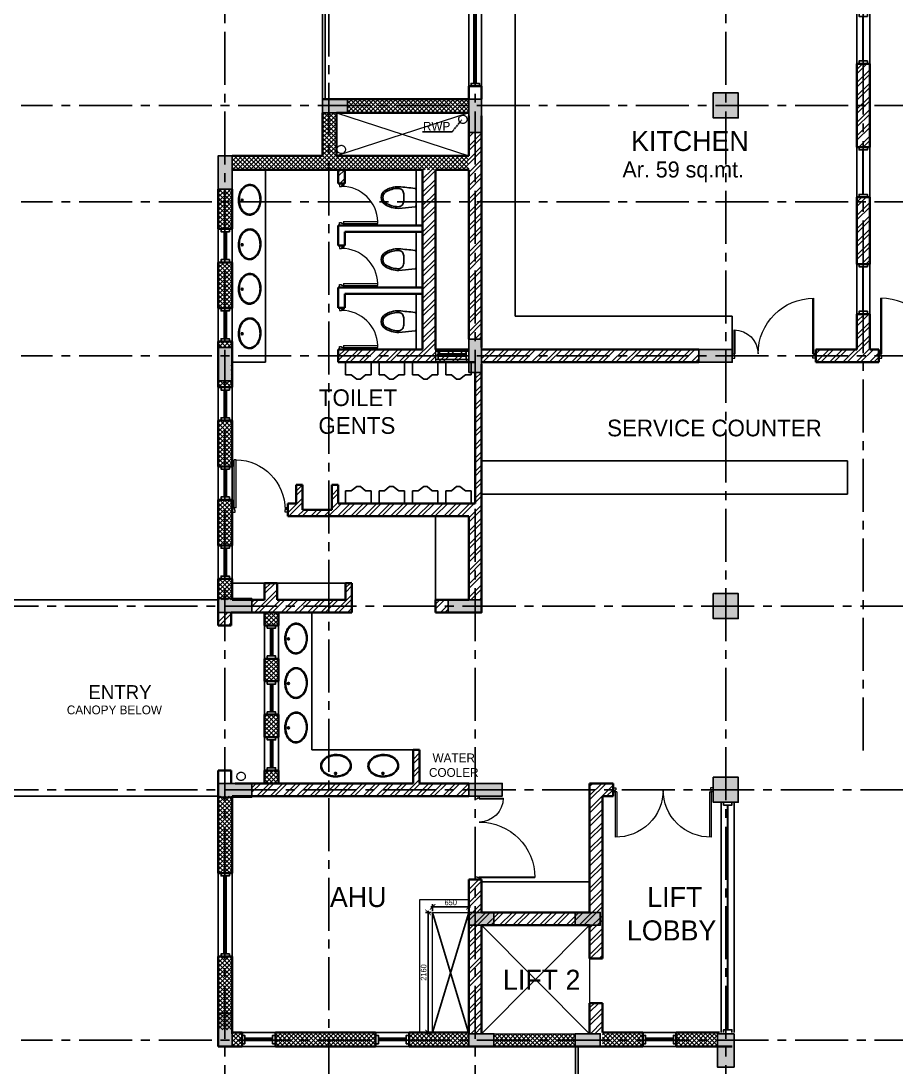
# Model space of a CAD drawing. Header units: millimetres. Extents: x -276609 to 1081398, y -453808 to 472098.
# Drawn here: x 786447 to 802166, y 158667 to 177472 of the extents above; entities that cross this region are included whole.
import ezdxf

# ---------------------------------------------------------------- set-up
doc = ezdxf.new("R2010")
doc.units = ezdxf.units.MM
doc.header["$MEASUREMENT"] = 0
for name, pattern in [('ACAD_ISO10W100', [18, 12, -3, 0, -3]), ('CENTER2', [28.575, 19.05, -3.175, 3.175, -3.175]), ('HIDDEN', [0.375, 0.25, -0.125])]:
    doc.linetypes.add(name, pattern=pattern)
for name, color, linetype in [('A-Anno Tags', 6, 'Continuous'), ('A-Elevation', 4, 'Continuous'), ('A-Railing', 4, 'Continuous'), ('A-Sanitory', 181, 'Continuous'), ('A-Wall Patt', 8, 'Continuous'), ('A-Window', 4, 'Continuous'), ('AREA', 7, 'Continuous'), ('S-Conc Patt', 9, 'Continuous'), ('text', 252, 'Continuous')]:
    doc.layers.add(name, color=color, linetype=linetype)
doc.layers.add('A-Anno-Grid Lines', color=7, linetype='Continuous', true_color=0xbbc3bd)
for name, color, linetype, lineweight in [('A-BEAM-1-8', 8, 'HIDDEN', 9), ('A-Detail Lines', 241, 'Continuous', 25), ('A-DETL-LLIN', 3, 'Continuous', 9), ('A-Door', 4, 'Continuous', 9), ('A-Wall Sec', 1, 'Continuous', 20), ('PLUMBING', 3, 'ACAD_ISO10W100', 18), ('S-Concrete', 40, 'Continuous', 25)]:
    doc.layers.add(name, color=color, linetype=linetype, lineweight=lineweight)
doc.styles.get("Standard").update_dxf_attribs({"font": ''})
doc.styles.get('Standard').set_extended_font_data('Gill Sans MT')
doc.dimstyles.new('IIITD_WD_M @ 100', dxfattribs={"dimscale": 100, "dimtxt": 1, "dimasz": 1, "dimexe": 0.5, "dimexo": 0.25, "dimgap": 0.3, "dimtad": 1, "dimdec": 0, "dimrnd": 1, "dimzin": 0, "dimdsep": 46, "dimtxsty": 'Standard', "dimblk": 'ARCHTICK', "dimcen": 0.2, "dimdle": 0.3, "dimclrd": 256, "dimclre": 256, "dimclrt": 256, "dimadec": 0, "dimazin": 0, "dimtfac": 1, "dimtdec": 0, "dimtofl": 0, "dimtmove": 0, "dimatfit": 0, "dimfxl": 0.5, "dimfxlon": 1, "dimtolj": 1, "dimtzin": 0, "dimlwd": -1, "dimlwe": -1, "dimarcsym": 0})
doc.dimstyles.new('ISO-25', dxfattribs={"dimtxt": 2.5, "dimasz": 200, "dimexe": 1.25, "dimexo": 0.625, "dimtad": 1, "dimdec": 0, "dimtxsty": 'Standard', "dimcen": 2.5, "dimadec": 0, "dimazin": 0, "dimtfac": 1, "dimtdec": 0, "dimtmove": 0, "dimatfit": 3, "dimfxl": 1, "dimarcsym": 0})
pattern_1 = [(45, (318301.2, 81584.25), (-119.32427, 119.32427), []), (45, (318380.76, 81584.25), (-119.32427, 119.32427), [])]
pattern_2 = [(45, (318301.206, 81584.25), (-39.7747564, 39.7747564), []), (135, (318301.206, 81584.25), (-39.7747564, -39.7747564), [])]

# ---------------------------------------------------------------- blocks, each defined once
blk = doc.blocks.new('basin2')
for points in [[(278, -206, 0.12976), (261, -133, 0.106426), (201, -63, 0.084431), (116, -18, 0.073534), (7, 0, 0.073534), (-102, -14, 0.084431), (-188, -55, 0.106426), (-251, -122, 0.12976), (-272, -195, 0.12976), (-254, -269, 0.106426), (-194, -339, 0.084431), (-109, -383, 0.073534), (-1, -402, 0.073534), (108, -388, 0.084431), (195, -347, 0.106426), (258, -279, 0.12976)], [(263, -201, 0.119977), (247, -140, 0.106426), (192, -75, 0.084431), (111, -33, 0.073534), (7, -15, 0.073534), (-97, -28, 0.084431), (-180, -67, 0.106426), (-238, -130, 0.12976), (-257, -196, 0.009633), (-257, -201, 0.119977), (-240, -262, 0.106426), (-185, -327, 0.084431), (-104, -369, 0.073534), (0, -387, 0.073534), (104, -373, 0.084431), (187, -334, 0.106426), (245, -272, 0.12976), (263, -206, 0.009633)]]:
    blk.add_lwpolyline(points, format="xyb", close=True)
for radius in [17.8, 12.2]:
    blk.add_circle((-4, -64), radius)
blk = doc.blocks.new('wc-wh')
at = {"color": 0, "linetype": 'ByBlock'}
for points in [[(315, 195), (22, 165, 0.384412), (0, 140), (0, -140, 0.383904), (22, -165, 0.001434), (314, -195, 0.140641), (560, -125, 0.259738), (630, 0, 0.259738), (560, 125, 0.139471)], [(225, 65), (225, -65, 0.422961), (328, -165, 0.13189), (544, -100, 0.259738), (600, 0, 0.259738), (544, 100, 0.13189), (328, 165, 0.422961)]]:
    blk.add_lwpolyline(points, format="xyb", close=True, dxfattribs=at)
blk.add_arc((316, -170), 25, 264.2811, 270.16, dxfattribs=at)
blk = doc.blocks.new('urinal1')
for p, q in [((0, 228.6), (228.6, 228.6)), ((0, 228.6), (0, -228.6)), ((228.6, 228.6), (228.6, 127)), ((304.8, 25.4), (228.6, 127)), ((304.8, -38.1), (304.8, 25.4)), ((228.6, -127), (304.8, -38.1)), ((228.6, -228.6), (228.6, -127)), ((0, -228.6), (228.6, -228.6))]:
    blk.add_line(p, q)
blk = doc.blocks.new('grd din')
at = {"layer": 'A-Anno-Grid Lines', "linetype": 'CENTER2', "ltscale": 50}
for p, q in [((484314, 133526), (484314, 180371)), ((486784, 152996), (486784, 180371)), ((475314, 133526), (475314, 179267)), ((477184, 132609), (477184, 179317)), ((479814, 133526), (479814, 179267)), ((516514, 164589), (471659, 164589)), ((516514, 162859), (471659, 162859)), ((516514, 160089), (471659, 160089)), ((520545, 155589), (470258, 155589)), ((520545, 152289), (470258, 152289)), ((516514, 147789), (471659, 147789))]:
    blk.add_line(p, q, dxfattribs=at)
blk = doc.blocks.new('din d7')
at = {"layer": 'A-Door', "color": 5, "lineweight": 18}
for p, q in [((486934, 174520), (486934, 175332)), ((486969, 174518), (486969, 175332)), ((488629, 174518), (488629, 175332)), ((488664, 174518), (488664, 175332)), ((486899, 174518), (486934, 174518)), ((486899, 174518), (486899, 174443)), ((486934, 174518), (486934, 174483)), ((486969, 174518), (486934, 174518)), ((488629, 174518), (488664, 174518)), ((488664, 174518), (488664, 174483)), ((488699, 174518), (488664, 174518)), ((488699, 174518), (488699, 174443)), ((486899, 174443), (486949, 174443)), ((486934, 174483), (486949, 174483)), ((486949, 174443), (486949, 174483)), ((488664, 174483), (488649, 174483)), ((488649, 174443), (488649, 174483)), ((488699, 174443), (488649, 174443))]:
    blk.add_line(p, q, dxfattribs=at)
at = {"layer": 'A-Door', "lineweight": 18}
for centre, start, end in [((486950, 174483), 359.9841, 91.0727), ((488648, 174483), 88.9273, 180.0159)]:
    blk.add_arc(centre, 849, start, end, dxfattribs=at)
blk = doc.blocks.new('din v1')
at = {"layer": 'A-Window', "color": 2, "lineweight": 60}
blk.add_line((474051, 158052), (474051, 157552), dxfattribs=at)
at = {"layer": 'A-Window'}
for points in [[(473926, 158102), (473926, 157502)], [(473976, 158102), (473976, 158052), (474126, 158052), (474126, 158102)], [(474176, 158102), (474176, 157502)], [(473976, 157502), (473976, 157552), (474126, 157552), (474126, 157502)]]:
    blk.add_lwpolyline(points, dxfattribs=at)
blk = doc.blocks.new('din w3')
at = {"layer": 'A-Window', "color": 2, "lineweight": 60}
blk.add_line((477594, 164984), (477594, 166384), dxfattribs=at)
at = {"layer": 'A-Window'}
for points in [[(477469, 164934), (477469, 166434)], [(477669, 166434), (477669, 166384), (477519, 166384), (477519, 166434)], [(477719, 164934), (477719, 166434)], [(477669, 164934), (477669, 164984), (477519, 164984), (477519, 164934)]]:
    blk.add_lwpolyline(points, dxfattribs=at)
blk = doc.blocks.new('Big Door Garbage')
at = {"layer": 'A-Door', "color": 5, "lineweight": 18}
for p, q in [((-12550, 128778), (-12500, 128778)), ((-12550, 128703), (-12550, 128778)), ((-12550, 128703), (-12515, 128703)), ((-12515, 128738), (-12500, 128738)), ((-12515, 128703), (-12515, 128738)), ((-12515, 128703), (-12515, 128273)), ((-12499, 128703), (-12515, 128703)), ((-12500, 128778), (-12500, 128738)), ((-12499, 128703), (-12499, 128273)), ((-11101, 128703), (-11101, 127703)), ((-11101, 128703), (-11085, 128703)), ((-11100, 128778), (-11100, 128738)), ((-11050, 128778), (-11100, 128778)), ((-11085, 128738), (-11100, 128738)), ((-11085, 128703), (-11085, 128738)), ((-11050, 128703), (-11085, 128703)), ((-11085, 128703), (-11085, 127703)), ((-11050, 128703), (-11050, 128778))]:
    blk.add_line(p, q, dxfattribs=at)
at = {"layer": 'A-Door', "lineweight": 18}
for centre, radius, start, end in [((-12515, 128703), 430, 270, 0), ((-11085, 128703), 1000, 180, 270)]:
    blk.add_arc(centre, radius, start, end, dxfattribs=at)
blk = doc.blocks.new('ABL_Door_S - 1000 x 2100-11-3 Second Floor Lvl')
at = {"layer": 'A-Door', "color": 5}
for p, q in [((-500, 38), (-450, 38)), ((-500, -38), (-500, 38)), ((-450, 38), (-450, -3)), ((450, 38), (450, -3)), ((500, 38), (450, 38)), ((500, -38), (500, 38)), ((-500, -38), (-465, -38)), ((-465, -3), (-450, -3)), ((-465, -38), (-465, -3)), ((-430, -38), (-465, -38)), ((465, -3), (450, -3)), ((465, -38), (465, -3)), ((500, -38), (465, -38))]:
    blk.add_line(p, q, dxfattribs=at)
at = {"layer": 'A-Door', "color": 5, "lineweight": 18}
for p, q in [((-465, -38), (-465, -902)), ((-430, -38), (-430, -902)), ((-430, -902), (-465, -902))]:
    blk.add_line(p, q, dxfattribs=at)
at = {"layer": 'A-Door'}
blk.add_arc((-450, -3), 900, 271.2733, 0, dxfattribs=at)
blk = doc.blocks.new('ABL_Door_S - 750 x 2100-5-3 Second Floor Lvl')
at = {"layer": 'A-Door', "color": 5, "lineweight": 18}
for p, q in [((-375, 38), (-325, 38)), ((-375, -38), (-375, 38)), ((-325, 38), (-325, -3)), ((325, 38), (325, -3)), ((375, 38), (325, 38)), ((375, -38), (375, 38)), ((-375, -38), (-340, -38)), ((-340, -3), (-325, -3)), ((-340, -38), (-340, -3)), ((-340, -38), (-340, -652)), ((-305, -38), (-340, -38)), ((-305, -38), (-305, -652)), ((340, -3), (325, -3)), ((340, -38), (340, -3)), ((375, -38), (340, -38))]:
    blk.add_line(p, q, dxfattribs=at)
blk.add_lwpolyline([(-340, -652), (-305, -652)], dxfattribs=at)
at = {"layer": 'A-Door', "lineweight": 18}
blk.add_arc((-325, -3), 650, 271.7632, 0, dxfattribs=at)
blk = doc.blocks.new('din w6')
at = {"layer": 'A-Window', "color": 2, "lineweight": 30}
blk.add_line((50, 125), (850, 125), dxfattribs=at)
at = {"layer": 'A-Window'}
for points in [[(0, 240), (900, 240)], [(0, 200), (50, 200), (50, 50), (0, 50)], [(900, 200), (850, 200), (850, 50), (900, 50)], [(0, 10), (900, 10)]]:
    blk.add_lwpolyline(points, dxfattribs=at)
blk = doc.blocks.new('ergrthyjty')
at = {"layer": 'S-Conc Patt'}
for points in [[(480581, 94593), (480581, 94143), (481031, 94143), (481031, 94593)], [(474011, 94233), (474011, 94483), (473561, 94483), (473561, 94233)], [(476421, 94483), (476191, 94483), (476191, 93883), (476421, 93883)], [(471941, 93463), (471691, 93463), (471691, 92863), (471941, 92863)], [(476421, 90168), (476191, 90168), (476191, 89568), (476421, 89568)], [(471941, 90018), (471691, 90018), (471691, 89418), (471941, 89418)], [(480321, 89983), (480321, 89753), (480921, 89753), (480921, 89983)], [(480581, 85593), (480581, 85143), (481031, 85143), (481031, 85593)], [(471691, 85503), (471691, 85253), (472291, 85253), (472291, 85503)], [(475821, 85483), (475821, 85253), (476421, 85253), (476421, 85483)], [(471691, 82183), (471691, 81933), (472291, 81933), (472291, 82183)], [(476191, 82183), (476191, 81953), (476791, 81953), (476791, 82183)], [(480581, 82293), (480581, 81843), (481031, 81843), (481031, 82293)], [(476191, 79863), (476191, 79633), (476641, 79633), (476641, 79863)], [(478101, 79863), (478101, 79633), (478551, 79633), (478551, 79863)], [(471941, 78053), (471691, 78053), (471691, 77453), (471941, 77453)], [(476191, 77683), (476191, 77453), (476641, 77453), (476641, 77683)], [(478101, 77683), (478101, 77453), (478551, 77453), (478551, 77683)], [(480956, 77683), (480656, 77683), (480656, 77083), (480956, 77083)]]:
    blk.add_hatch(color=8, dxfattribs=at).paths.add_polyline_path(points)
at = {"layer": 'S-Concrete'}
for points in [[(480581, 94593), (480581, 94143), (481031, 94143), (481031, 94593)], [(474011, 94233), (474011, 94483), (473561, 94483), (473561, 94233)], [(476421, 94483), (476191, 94483), (476191, 93883), (476421, 93883)], [(471941, 93463), (471691, 93463), (471691, 92863), (471941, 92863)], [(476421, 90168), (476191, 90168), (476191, 89568), (476421, 89568)], [(471941, 90018), (471691, 90018), (471691, 89418), (471941, 89418)], [(480321, 89983), (480321, 89753), (480921, 89753), (480921, 89983)], [(480581, 85593), (480581, 85143), (481031, 85143), (481031, 85593)], [(471691, 85503), (471691, 85253), (472291, 85253), (472291, 85503)], [(475821, 85483), (475821, 85253), (476421, 85253), (476421, 85483)], [(471691, 82183), (471691, 81933), (472291, 81933), (472291, 82183)], [(476191, 82183), (476191, 81953), (476791, 81953), (476791, 82183)], [(480581, 82293), (480581, 81843), (481031, 81843), (481031, 82293)], [(476191, 79863), (476191, 79633), (476641, 79633), (476641, 79863)], [(478101, 79863), (478101, 79633), (478551, 79633), (478551, 79863)], [(471941, 78053), (471691, 78053), (471691, 77453), (471941, 77453)], [(476191, 77683), (476191, 77453), (476641, 77453), (476641, 77683)], [(478101, 77683), (478101, 77453), (478551, 77453), (478551, 77683)], [(480956, 77683), (480656, 77683), (480656, 77083), (480956, 77083)]]:
    blk.add_lwpolyline(points, close=True, dxfattribs=at)
blk = doc.blocks.new('din w1')
at = {"layer": 'A-Window', "color": 2, "lineweight": 60}
blk.add_line((476279, 163779), (476779, 163779), dxfattribs=at)
at = {"layer": 'A-Window'}
for points in [[(476229, 163904), (476829, 163904)], [(476229, 163704), (476279, 163704), (476279, 163854), (476229, 163854)], [(476829, 163704), (476779, 163704), (476779, 163854), (476829, 163854)], [(476229, 163654), (476829, 163654)]]:
    blk.add_lwpolyline(points, dxfattribs=at)
blk = doc.blocks.new('yhtyjuyk')
at = {"layer": 'A-Window', "color": 2, "lineweight": 30}
blk.add_line((480841, 77753), (480841, 81793), dxfattribs=at)
at = {"layer": 'A-Window'}
for points in [[(480726, 77703), (480726, 81843)], [(480766, 81843), (480766, 81793), (480916, 81793), (480916, 81843)], [(480956, 77703), (480956, 81843)], [(480766, 77703), (480766, 77753), (480916, 77753), (480916, 77703)]]:
    blk.add_lwpolyline(points, dxfattribs=at)
blk = doc.blocks.new('_ArchTick')
at = {"color": 0, "linetype": 'ByBlock', "const_width": 0.15}
blk.add_lwpolyline([(-0.5, -0.5), (0.5, 0.5)], dxfattribs=at)
blk = doc.blocks.new('*D513')
at = {"layer": 'text', "transparency": 16777216}
for p, q in [((794522, 161546), (793812, 161546)), ((793842, 161472), (793842, 161596)), ((794492, 161472), (794492, 161596))]:
    blk.add_line(p, q, dxfattribs=at)
at = {"layer": 'text', "transparency": 16777216, "xscale": 100, "yscale": 100, "zscale": 100, "rotation": 180}
blk.add_blockref('_ArchTick', (793842, 161546), dxfattribs=at)
at = {"layer": 'text', "transparency": 16777216, "xscale": 100, "yscale": 100, "zscale": 100}
blk.add_blockref('_ArchTick', (794492, 161546), dxfattribs=at)
at = {"layer": 'text', "transparency": 16777216, "insert": (794167, 161626), "char_height": 100, "attachment_point": 5}
blk.add_mtext('\\A1;650', dxfattribs=at)
blk = doc.blocks.new('*D514')
at = {"layer": 'text', "transparency": 16777216}
for p, q in [((793817, 161447), (793711, 161447)), ((793761, 161477), (793761, 159257)), ((793817, 159287), (793711, 159287))]:
    blk.add_line(p, q, dxfattribs=at)
at = {"layer": 'text', "transparency": 16777216, "xscale": 100, "yscale": 100, "zscale": 100}
for p, rotation in [((793761, 161447), 90), ((793761, 159287), 270)]:
    blk.add_blockref('_ArchTick', p, dxfattribs=dict(at, rotation=rotation))
at = {"layer": 'text', "transparency": 16777216, "insert": (793681, 160367), "char_height": 100, "attachment_point": 5, "rotation": 90}
blk.add_mtext('\\A1;2160', dxfattribs=at)

msp = doc.modelspace()

# ---------------------------------------------------------------- hatches: boundary and pattern name
at = {"layer": 'A-Wall Patt'}
h = msp.add_hatch(dxfattribs=at)
h.set_pattern_fill('ANSI32', color=256, scale=450, style=0)
h.set_pattern_definition([(45, (801790.06, 171439.82), (-119.3243, 119.3243), []), (45, (801869.61, 171439.82), (-119.3243, 119.3243), [])])
h.paths.add_polyline_path([(801857.4, 171566.9), (801692.4, 171566.9), (801692.4, 171336.9), (801857.4, 171336.9)])
h.paths.add_polyline_path([(801692.4, 172201.9), (801462.4, 172201.9), (801462.4, 171566.9), (800722.4, 171566.9), (800722.4, 171336.9), (801692.4, 171336.9)])
h.paths.add_polyline_path([(801692.4, 178536.9), (801462.4, 178536.9), (801462.4, 177601.9), (801692.4, 177601.9)])
h.paths.add_polyline_path([(801692.4, 174301.9), (801462.4, 174301.9), (801462.4, 173101.9), (801692.4, 173101.9)])
h.paths.add_polyline_path([(801692.4, 175836.9), (801692.4, 176701.9), (801462.4, 176701.9), (801462.4, 175951.9), (801462.4, 175201.9), (801692.4, 175201.9)])
h = msp.add_hatch(dxfattribs=at)
h.set_pattern_fill('ANSI37', color=256, scale=450, style=0)
h.set_pattern_definition(pattern_2)
h.paths.add_polyline_path([(794492.4, 176066.9), (792312.4, 176066.9), (792312.4, 175816.9), (794492.4, 175816.9)])
h = msp.add_hatch(dxfattribs=at)
h.set_pattern_fill('ANSI37', color=256, scale=450, style=0)
h.set_pattern_definition(pattern_2)
h.paths.add_polyline_path([(794492.4, 175046.9), (792112.4, 175046.9), (792112.4, 175816.9), (791862.4, 175816.9), (791862.4, 175046.9), (790242.4, 175046.9), (790242.4, 174942.5), (790242.4, 174865.7), (790242.4, 174796.9), (793662.4, 174796.9), (793892.4, 174796.9), (794492.4, 174796.9)])
h = msp.add_hatch(dxfattribs=at)
h.set_pattern_fill('ANSI32', color=256, scale=450, angle=360, style=0)
h.set_pattern_definition(pattern_1)
h.paths.add_polyline_path([(793892.4, 174796.9), (793662.4, 174796.9), (793662.4, 173681.9), (793662.4, 172566.9), (793662.4, 172101.2), (793892.4, 172101.2)])
h.paths.add_polyline_path([(793892.4, 172101.2), (793662.4, 172101.2), (793662.4, 171566.9), (792147.4, 171566.9), (792147.4, 171336.9), (794492.4, 171336.9), (794492.4, 171566.9), (793892.4, 171566.9)])
h.paths.add_polyline_path([(794722.4, 175466.9), (794492.4, 175466.9), (794492.4, 175046.9), (794492.4, 174796.9), (794492.4, 172101.2), (794722.4, 172101.2)])
h.paths.add_polyline_path([(794722.4, 172101.2), (794492.4, 172101.2), (794492.4, 171751.9), (794722.4, 171751.9)])
h = msp.add_hatch(dxfattribs=at)
h.set_pattern_fill('ANSI32', color=256, scale=450, angle=360, style=0)
h.set_pattern_definition([(45, (318301.2, 82274.25), (-119.32427, 119.32427), []), (45, (318380.76, 82274.25), (-119.32427, 119.32427), [])])
h.paths.add_polyline_path([(792262.4, 174796.9), (792147.4, 174796.9), (792147.4, 174546.9), (792262.4, 174546.9)])
h = msp.add_hatch(dxfattribs=at)
h.set_pattern_fill('ANSI37', color=256, scale=450, style=0)
h.set_pattern_definition(pattern_2)
h.paths.add_polyline_path([(790242.4, 174446.9), (789992.4, 174446.9), (789992.4, 173736.9), (789992.4, 173731.9), (790242.4, 173731.9), (790242.4, 174036.9)])
h = msp.add_hatch(dxfattribs=at)
h.set_pattern_fill('ANSI37', color=256, scale=450, style=0)
h.set_pattern_definition(pattern_2)
h.paths.add_polyline_path([(790242.4, 173131.9), (789992.4, 173131.9), (789992.4, 172309.4), (790242.4, 172309.4)])
h = msp.add_hatch(dxfattribs=at)
h.set_pattern_fill('ANSI37', color=256, scale=450, style=0)
h.set_pattern_definition(pattern_2)
h.paths.add_polyline_path([(790242.4, 171709.4), (789992.4, 171709.4), (789992.4, 171601.9), (790242.4, 171601.9)])
h = msp.add_hatch(dxfattribs=at)
h.set_pattern_fill('ANSI32', color=256, scale=450, angle=360, style=0)
h.set_pattern_definition(pattern_1)
h.paths.add_polyline_path([(798622.4, 171336.9), (798622.4, 171566.9), (794722.4, 171566.9), (794722.4, 171336.9)])
h = msp.add_hatch(dxfattribs=at)
h.set_pattern_fill('ANSI37', color=256, scale=450, style=0)
h.set_pattern_definition(pattern_2)
h.paths.add_polyline_path([(790222.4, 171301.9), (790222.4, 171001.9), (789992.4, 171001.9), (789992.4, 170886.9), (790242.4, 170886.9), (790242.4, 171301.9)])
h = msp.add_hatch(dxfattribs=at)
h.set_pattern_fill('ANSI32', color=256, scale=450, angle=360, style=0)
h.set_pattern_definition(pattern_1)
h.paths.add_polyline_path([(794722.4, 171151.9), (794607.4, 171151.9), (794607.4, 168796.9), (792147.4, 168796.9), (792147.4, 169131.9), (792032.4, 169131.9), (792032.4, 168681.9), (791507.4, 168681.9), (791507.4, 169131.9), (791392.4, 169131.9), (791392.4, 168796.9), (791242.4, 168796.9), (791242.4, 168566.9), (794492.4, 168566.9), (794492.4, 168126.3), (794722.4, 168093.8)])
h.paths.add_polyline_path([(794722.4, 168093.8), (794492.4, 168126.3), (794492.4, 167876), (794722.4, 167782.2)])
h.paths.add_polyline_path([(794722.4, 167782.2), (794492.4, 167876), (794492.4, 167066.9), (794722.4, 167066.9)])
h = msp.add_hatch(dxfattribs=at)
h.set_pattern_fill('ANSI37', color=256, scale=450, style=0)
h.set_pattern_definition(pattern_2)
h.paths.add_polyline_path([(790242.4, 170286.9), (789992.4, 170286.9), (789992.4, 169464.4), (790242.4, 169464.4)])
h = msp.add_hatch(dxfattribs=at)
h.set_pattern_fill('ANSI37', color=256, scale=450, style=0)
h.set_pattern_definition(pattern_2)
h.paths.add_polyline_path([(790242.4, 168864.4), (789992.4, 168864.4), (789992.4, 168041.9), (790242.4, 168041.9)])
h = msp.add_hatch(dxfattribs=at)
h.set_pattern_fill('ANSI37', color=256, scale=450, style=0)
h.set_pattern_definition(pattern_2)
h.paths.add_polyline_path([(790242.4, 167441.7), (789992.4, 167441.7), (789992.4, 167066.9), (790242.4, 167066.9)])
h = msp.add_hatch(dxfattribs=at)
h.set_pattern_fill('ANSI32', color=256, scale=450, angle=360, style=0)
h.set_pattern_definition(pattern_1)
h.paths.add_polyline_path([(790592.4, 167066.9), (790592.4, 166836.9), (792392.4, 166836.9), (792392.4, 167366.9), (792277.4, 167366.9), (792277.4, 167066.9), (791052.4, 167066.9), (791052.4, 167366.9), (790822.4, 167366.9), (790822.4, 167066.9)])
h = msp.add_hatch(dxfattribs=at)
h.set_pattern_fill('ANSI32', color=256, scale=450, angle=360, style=0)
h.set_pattern_definition(pattern_1)
h.paths.add_polyline_path([(794122.4, 167066.9), (793892.4, 167066.9), (793892.4, 166836.9), (794122.4, 166836.9)])
h = msp.add_hatch(dxfattribs=at)
h.set_pattern_fill('ANSI32', color=256, scale=450, style=0)
h.set_pattern_definition([(45, (318301.2, 81584.25), (-119.32427, 119.32427), []), (45, (318380.76, 81584.25), (-119.32427, 119.32427), [])])
h.paths.add_polyline_path([(790222.4, 166836.9), (789992.4, 166836.9), (789992.4, 166606.9), (790222.4, 166606.9)])
h = msp.add_hatch(dxfattribs=at)
h.set_pattern_fill('ANSI37', color=256, scale=450, style=0)
h.set_pattern_definition(pattern_2)
h.paths.add_polyline_path([(791072.4, 166836.9), (790822.4, 166836.9), (790822.4, 166606.9), (791072.4, 166606.9)])
h = msp.add_hatch(dxfattribs=at)
h.set_pattern_fill('ANSI37', color=256, scale=450, style=0)
h.set_pattern_definition(pattern_2)
h.paths.add_polyline_path([(791072.4, 166006.9), (790822.4, 166006.9), (790822.4, 165601.9), (791072.4, 165601.9)])
h = msp.add_hatch(dxfattribs=at)
h.set_pattern_fill('ANSI37', color=256, scale=450, style=0)
h.set_pattern_definition(pattern_2)
h.paths.add_polyline_path([(791072.4, 165001.9), (790822.4, 165001.9), (790822.4, 164596.9), (791072.4, 164596.9)])
h = msp.add_hatch(dxfattribs=at)
h.set_pattern_fill('ANSI32', color=256, scale=450, angle=360, style=0)
h.set_pattern_definition(pattern_1)
h.paths.add_polyline_path([(794492.4, 163766.9), (793607.4, 163766.9), (793607.4, 164366.9), (793492.4, 164366.9), (793492.4, 163766.9), (790592.4, 163766.9), (790592.4, 163536.9), (794492.4, 163536.9)])
h = msp.add_hatch(dxfattribs=at)
h.set_pattern_fill('ANSI37', color=256, scale=450, style=0)
h.set_pattern_definition(pattern_2)
h.paths.add_polyline_path([(791072.4, 163996.9), (790822.4, 163996.9), (790822.4, 163766.9), (791072.4, 163766.9)])
h = msp.add_hatch(dxfattribs=at)
h.set_pattern_fill('ANSI32', color=256, scale=450, angle=360, style=0)
h.set_pattern_definition(pattern_1)
h.paths.add_polyline_path([(794722.4, 161216.9), (794492.4, 161216.9), (794492.4, 159266.9), (794722.4, 159266.9)])
h.paths.add_polyline_path([(796892.4, 159816.9), (796662.4, 159816.9), (796662.4, 159266.9), (796852.4, 159266.9), (796892.4, 159286.9)])
h.paths.add_polyline_path([(796892.4, 163536.9), (797082.4, 163536.9), (797082.4, 163766.9), (796662.4, 163766.9), (796662.4, 161446.9), (794722.4, 161446.9), (794722.4, 162036.9), (794492.4, 162036.9), (794492.4, 161216.9), (794722.4, 161216.9), (796662.4, 161216.9), (796662.4, 160616.9), (796892.4, 160616.9)])
h = msp.add_hatch(dxfattribs=at)
h.set_pattern_fill('ANSI37', color=256, scale=450, style=0)
h.set_pattern_definition(pattern_2)
h.paths.add_polyline_path([(790242.4, 163536.9), (789992.4, 163536.9), (789992.4, 162151.9), (790242.4, 162151.9)])
h = msp.add_hatch(dxfattribs=at)
h.set_pattern_fill('ANSI37', color=256, scale=450, style=0)
h.set_pattern_definition(pattern_2)
h.paths.add_polyline_path([(790242.4, 160651.9), (789992.4, 160651.9), (789992.4, 159336.9), (790242.4, 159336.9)])
h = msp.add_hatch(dxfattribs=at)
h.set_pattern_fill('ANSI37', color=256, scale=450, style=0)
h.set_pattern_definition(pattern_2)
h.paths.add_polyline_path([(790418.2, 159036.9), (790418.2, 159286.9), (790242.4, 159286.9), (790242.4, 159036.9)])
h = msp.add_hatch(dxfattribs=at)
h.set_pattern_fill('ANSI37', color=256, scale=450, style=0)
h.set_pattern_definition(pattern_2)
h.paths.add_polyline_path([(791018.2, 159286.9), (791018.2, 159036.9), (792818.2, 159036.9), (792818.2, 159286.9)])
h = msp.add_hatch(dxfattribs=at)
h.set_pattern_fill('ANSI37', color=256, scale=450, style=0)
h.set_pattern_definition(pattern_2)
h.paths.add_polyline_path([(794492.4, 159286.9), (793418.2, 159286.9), (793418.2, 159036.9), (794492.4, 159036.9)])
h = msp.add_hatch(dxfattribs=at)
h.set_pattern_fill('ANSI37', color=256, scale=450, style=0)
h.set_pattern_definition(pattern_2)
h.paths.add_polyline_path([(797618.2, 159286.9), (796892.4, 159286.9), (796892.4, 159266.9), (796892.4, 159036.9), (797618.2, 159036.9)])
h = msp.add_hatch(dxfattribs=at)
h.set_pattern_fill('ANSI37', color=256, scale=450, style=0)
h.set_pattern_definition(pattern_2)
h.paths.add_polyline_path([(798957.4, 159286.9), (798218.2, 159286.9), (798218.2, 159036.9), (798957.4, 159036.9)])
h = msp.add_hatch(dxfattribs=at)
h.set_pattern_fill('ANSI37', color=256, scale=450, style=0)
h.set_pattern_definition(pattern_2)
h.paths.add_polyline_path([(796402.4, 159266.9), (794942.4, 159266.9), (794942.4, 159036.9), (796402.4, 159036.9)])

# ---------------------------------------------------------------- linework, layer by layer
at = {"layer": 'A-Anno Tags'}
for p, q in [((791052.4, 167366.9), (792147.4, 167366.9)), ((794722.4, 162036.9), (794722.4, 161996.9))]:
    msp.add_line(p, q, dxfattribs=at)
at = {"layer": 'A-BEAM-1-8', "linetype": 'Continuous', "ltscale": 500}
for p, q in [((794492.4, 175816.9), (792112.4, 175046.9)), ((792112.4, 175816.9), (794492.4, 175046.9))]:
    msp.add_line(p, q, dxfattribs=at)
at = {"layer": 'A-Detail Lines'}
for p, q in [((790822.4, 167366.9), (790242.4, 167366.9)), ((794722.4, 161996.9), (796662.4, 161996.9)), ((796662.4, 159266.9), (794722.4, 161216.9)), ((794722.4, 159266.9), (796662.4, 161216.9))]:
    msp.add_line(p, q, dxfattribs=at)
msp.add_lwpolyline([(791052.4, 167366.9), (792277.4, 167366.9), (792277.4, 167066.9), (791052.4, 167066.9)], close=True, dxfattribs=at)
at = {"layer": 'A-DETL-LLIN'}
msp.add_line((796662.4, 160616.9), (796662.4, 159816.9), dxfattribs=at)
at = {"layer": 'A-Elevation'}
for p, q in [((795322.4, 172166.9), (795322.4, 178236.9)), ((790842.4, 171336.9), (790842.4, 174776.9)), ((793547.4, 174796.9), (793547.4, 173796.9)), ((793547.4, 173681.9), (793547.4, 172681.9)), ((793547.4, 172566.9), (793547.4, 171566.9)), ((799222.4, 172166.9), (795322.4, 172166.9)), ((799222.4, 171566.9), (799222.4, 172166.9)), ((790842.4, 171336.9), (790242.4, 171336.9)), ((801292.4, 169566.9), (794722.4, 169566.9)), ((801292.4, 168966.9), (801292.4, 169566.9)), ((794722.4, 168966.9), (801292.4, 168966.9)), ((793892.4, 167066.9), (793892.4, 168566.9)), ((791672.4, 164366.9), (791672.4, 166836.9)), ((791672.4, 164366.9), (793492.4, 164366.9))]:
    msp.add_line(p, q, dxfattribs=at)
at = {"layer": 'A-Railing'}
for p, q in [((791862.4, 182966.9), (791862.4, 176066.9)), ((791912.4, 182966.9), (791912.4, 176066.9)), ((796407.4, 152604.3), (796407.4, 159036.9)), ((796457.4, 152554.3), (796457.4, 159036.9))]:
    msp.add_line(p, q, dxfattribs=at)
at = {"layer": 'A-Wall Patt'}
msp.add_lwpolyline([(789992.4, 167066.9), (785992.4, 167066.9), (785992.4, 163537.9), (789992.4, 163537.9)], dxfattribs=at)
at = {"layer": 'A-Wall Sec', "lineweight": 35}
for p, q in [((801692.4, 176701.9), (801462.4, 176701.9)), ((801462.4, 175201.9), (801462.4, 176701.9)), ((801692.4, 175201.9), (801692.4, 176701.9)), ((794492.4, 176296.9), (794492.4, 176066.9)), ((794722.4, 176296.9), (794492.4, 176296.9)), ((794722.4, 176066.9), (794722.4, 176296.9)), ((794492.4, 176066.9), (791862.4, 176066.9)), ((791862.4, 175816.9), (791862.4, 175046.9)), ((792112.4, 175816.9), (794492.4, 175816.9)), ((792112.4, 175046.9), (792112.4, 175816.9)), ((794492.4, 175046.9), (794492.4, 175766.9)), ((794722.4, 171601.9), (794722.4, 175766.9)), ((801462.4, 175201.9), (801692.4, 175201.9)), ((791862.4, 175046.9), (790242.4, 175046.9)), ((794492.4, 175046.9), (792112.4, 175046.9)), ((790242.4, 174796.9), (793662.4, 174796.9)), ((792147.4, 174796.9), (792147.4, 174546.9)), ((792262.4, 174546.9), (792262.4, 174796.9)), ((793662.4, 173681.9), (793662.4, 174796.9)), ((793892.4, 171566.9), (793892.4, 174796.9)), ((793892.4, 174796.9), (794492.4, 174796.9)), ((794492.4, 171751.9), (794492.4, 174796.9)), ((792147.4, 174546.9), (792262.4, 174546.9)), ((789992.4, 173731.9), (789992.4, 174446.9)), ((790242.4, 174446.9), (790242.4, 173731.9)), ((801462.4, 173101.9), (801462.4, 174301.9)), ((801692.4, 174301.9), (801462.4, 174301.9)), ((801692.4, 173101.9), (801692.4, 174301.9)), ((793662.4, 173796.9), (792147.4, 173796.9)), ((792147.4, 173796.9), (792147.4, 173431.9)), ((790242.4, 173731.9), (789992.4, 173731.9)), ((792262.4, 173681.9), (793662.4, 173681.9)), ((792262.4, 173431.9), (792262.4, 173681.9)), ((793662.4, 173681.9), (793662.4, 172566.9)), ((792147.4, 173431.9), (792262.4, 173431.9)), ((789992.4, 173131.9), (790242.4, 173131.9)), ((789992.4, 172309.4), (789992.4, 173131.9)), ((790242.4, 173131.9), (790242.4, 172309.4)), ((801462.4, 173101.9), (801692.4, 173101.9)), ((793662.4, 172681.9), (792147.4, 172681.9)), ((792147.4, 172681.9), (792147.4, 172316.9)), ((792262.4, 172566.9), (793662.4, 172566.9)), ((792262.4, 172316.9), (792262.4, 172566.9)), ((793662.4, 172566.9), (793662.4, 171566.9)), ((790242.4, 172309.4), (789992.4, 172309.4)), ((792147.4, 172316.9), (792262.4, 172316.9)), ((801462.4, 171566.9), (801462.4, 172201.9)), ((801692.4, 172201.9), (801462.4, 172201.9)), ((801692.4, 171566.9), (801692.4, 172201.9)), ((789992.4, 171709.4), (790242.4, 171709.4)), ((789992.4, 171709.4), (789992.4, 170886.9)), ((790242.4, 170886.9), (790242.4, 171709.4)), ((793662.4, 171566.9), (792147.4, 171566.9)), ((792147.4, 171566.9), (792147.4, 171336.9)), ((794492.4, 171566.9), (793892.4, 171566.9)), ((794492.4, 171566.9), (793892.4, 171566.9)), ((798622.4, 171566.9), (794722.4, 171566.9)), ((801462.4, 171566.9), (800722.4, 171566.9)), ((800722.4, 171566.9), (800722.4, 171336.9)), ((801692.4, 171566.9), (801857.4, 171566.9)), ((801857.4, 171566.9), (801857.4, 171336.9)), ((792147.4, 171336.9), (794607.4, 171336.9)), ((798622.4, 171336.9), (794722.4, 171336.9)), ((801692.4, 171336.9), (800722.4, 171336.9)), ((801442.4, 171336.9), (801857.4, 171336.9)), ((794607.4, 171151.9), (794607.4, 168796.9)), ((794722.4, 166836.9), (794722.4, 171301.9)), ((790242.4, 170886.9), (789992.4, 170886.9)), ((789992.4, 170286.9), (790242.4, 170286.9)), ((789992.4, 169464.4), (789992.4, 170286.9)), ((790242.4, 170286.9), (790242.4, 169464.4)), ((790242.4, 169464.4), (789992.4, 169464.4)), ((791392.4, 168796.9), (791392.4, 169131.9)), ((791507.4, 169131.9), (791392.4, 169131.9)), ((791507.4, 168681.9), (791507.4, 169131.9)), ((792032.4, 169131.9), (792032.4, 168681.9)), ((792147.4, 169131.9), (792032.4, 169131.9)), ((792147.4, 169131.9), (792147.4, 168796.9)), ((789992.4, 168864.4), (790242.4, 168864.4)), ((789992.4, 168864.4), (789992.4, 168041.9)), ((790242.4, 168041.9), (790242.4, 168864.4)), ((791392.4, 168796.9), (791242.4, 168796.9)), ((791242.4, 168566.9), (791242.4, 168796.9)), ((792032.4, 168681.9), (791507.4, 168681.9)), ((794607.4, 168796.9), (792147.4, 168796.9)), ((794492.4, 168566.9), (791242.4, 168566.9)), ((794492.4, 168566.9), (794492.4, 167066.9)), ((790242.4, 168041.9), (789992.4, 168041.9)), ((789992.4, 166606.9), (789992.4, 167441.7)), ((789992.4, 167441.7), (790242.4, 167441.7)), ((790242.4, 167066.9), (790242.4, 167441.7)), ((790822.4, 167066.9), (790822.4, 167366.9)), ((791052.4, 167366.9), (790822.4, 167366.9)), ((791052.4, 167066.9), (791052.4, 167366.9)), ((792277.4, 167066.9), (792277.4, 167366.9)), ((792277.4, 167366.9), (792392.4, 167366.9)), ((792392.4, 166836.9), (792392.4, 167366.9)), ((790822.4, 167066.9), (790242.4, 167066.9)), ((792277.4, 167066.9), (791052.4, 167066.9)), ((794492.4, 167066.9), (793892.4, 167066.9)), ((793892.4, 167066.9), (793892.4, 166836.9)), ((790222.4, 166836.9), (792262.4, 166836.9)), ((790222.4, 166606.9), (790222.4, 166836.9)), ((790822.4, 166836.9), (790822.4, 166606.9)), ((791072.4, 166606.9), (791072.4, 166836.9)), ((792147.4, 166836.9), (792392.4, 166836.9)), ((793892.4, 166836.9), (794722.4, 166836.9)), ((789992.4, 166606.9), (790222.4, 166606.9)), ((791072.4, 166606.9), (790822.4, 166606.9)), ((790822.4, 166006.9), (790822.4, 165601.9)), ((790822.4, 166006.9), (791072.4, 166006.9)), ((791072.4, 165601.9), (791072.4, 166006.9)), ((790822.4, 165601.9), (791072.4, 165601.9)), ((790822.4, 165001.9), (790822.4, 164596.9)), ((791072.4, 165001.9), (790822.4, 165001.9)), ((791072.4, 164596.9), (791072.4, 165001.9)), ((790822.4, 164596.9), (791072.4, 164596.9)), ((793607.4, 164366.9), (793492.4, 164366.9)), ((793492.4, 164366.9), (793492.4, 163766.9)), ((793607.4, 164366.9), (793607.4, 163766.9)), ((789992.4, 162151.9), (789992.4, 163996.9)), ((789992.4, 163996.9), (790222.4, 163996.9)), ((790222.4, 163996.9), (790222.4, 163766.9)), ((790822.4, 163996.9), (790822.4, 163766.9)), ((791072.4, 163996.9), (790822.4, 163996.9)), ((791072.4, 163766.9), (791072.4, 163996.9)), ((793492.4, 163766.9), (790292.4, 163766.9)), ((794492.4, 163766.9), (793607.4, 163766.9)), ((796662.4, 163766.9), (796662.4, 161446.9)), ((797082.4, 163766.9), (796662.4, 163766.9)), ((797082.4, 163536.9), (797082.4, 163766.9)), ((790242.4, 162151.9), (790242.4, 163536.9)), ((790242.4, 163536.9), (794492.4, 163536.9)), ((796892.4, 160616.9), (796892.4, 163536.9)), ((796892.4, 163536.9), (797082.4, 163536.9)), ((789992.4, 162151.9), (790242.4, 162151.9)), ((794492.4, 162036.9), (794722.4, 162036.9)), ((794492.4, 162036.9), (794492.4, 159266.9)), ((794722.4, 161446.9), (794722.4, 162036.9)), ((794722.4, 161446.9), (796662.4, 161446.9)), ((794722.4, 161216.9), (794722.4, 159266.9)), ((794722.4, 161216.9), (796662.4, 161216.9)), ((796662.4, 161216.9), (796662.4, 160616.9)), ((789992.4, 160651.9), (789992.4, 159036.9)), ((790242.4, 160651.9), (789992.4, 160651.9)), ((790242.4, 159266.9), (790242.4, 160651.9)), ((796662.4, 160616.9), (796892.4, 160616.9)), ((796662.4, 159816.9), (796662.4, 159266.9)), ((796892.4, 159816.9), (796662.4, 159816.9)), ((796892.4, 159286.9), (796892.4, 159816.9)), ((790418.2, 159286.9), (790242.4, 159286.9)), ((790418.2, 159036.9), (790418.2, 159286.9)), ((792818.2, 159286.9), (791018.2, 159286.9)), ((791018.2, 159286.9), (791018.2, 159036.9)), ((792818.2, 159036.9), (792818.2, 159286.9)), ((794492.4, 159286.9), (793418.2, 159286.9)), ((793418.2, 159286.9), (793418.2, 159036.9)), ((797618.2, 159286.9), (796892.4, 159286.9)), ((797618.2, 159036.9), (797618.2, 159286.9)), ((798992.4, 159286.9), (798218.2, 159286.9)), ((798218.2, 159286.9), (798218.2, 159036.9)), ((789992.4, 159036.9), (790418.2, 159036.9)), ((791018.2, 159036.9), (792818.2, 159036.9)), ((793418.2, 159036.9), (797618.2, 159036.9)), ((798218.2, 159036.9), (799222.4, 159036.9))]:
    msp.add_line(p, q, dxfattribs=at)
at = {"layer": 'A-Wall Sec'}
for p, q in [((793892.4, 171567.3), (793892.4, 171336.9)), ((793612.4, 159286.9), (793612.4, 161676.9)), ((793612.4, 161676.9), (794492.4, 161676.9)), ((793842.4, 159286.9), (793842.4, 161446.9)), ((793842.4, 161446.9), (794492.4, 161446.9)), ((794722.4, 159266.9), (796662.4, 159266.9))]:
    msp.add_line(p, q, dxfattribs=at)
at = {"layer": 'A-Window', "color": 2, "lineweight": 60}
for p, q in [((794607.4, 176346.9), (794607.4, 177746.9)), ((794442.4, 171461.9), (793942.4, 171461.9))]:
    msp.add_line(p, q, dxfattribs=at)
at = {"layer": 'A-Window'}
for p, q in [((793942.4, 171536.9), (794442.4, 171536.9)), ((794442.4, 171386.9), (793942.4, 171386.9))]:
    msp.add_line(p, q, dxfattribs=at)
for points in [[(794492.4, 176296.9), (794492.4, 177796.9)], [(794722.4, 176296.9), (794722.4, 177796.9)], [(794682.4, 176296.9), (794682.4, 176346.9), (794532.4, 176346.9), (794532.4, 176296.9)], [(794492.4, 171567.3), (793892.4, 171567.3)], [(793892.4, 171536.9), (793942.4, 171536.9), (793942.4, 171386.9), (793892.4, 171386.9)], [(794492.4, 171536.9), (794442.4, 171536.9), (794442.4, 171386.9), (794492.4, 171386.9)], [(794492.4, 171336.9), (793892.4, 171336.9)]]:
    msp.add_lwpolyline(points, dxfattribs=at)
at = {"layer": 'PLUMBING'}
for centre in [(794384.6, 175702.2), (792200.2, 175161.7), (790401, 163892.9)]:
    msp.add_circle(centre, 75, dxfattribs=at)
at = {"layer": 'text'}
for p, q in [((793842.4, 161446.9), (794492.4, 159266.9)), ((793842.4, 159286.9), (794492.4, 161446.9))]:
    msp.add_line(p, q, dxfattribs=at)

# ---------------------------------------------------------------- block references
at = {"layer": 'A-Anno-Grid Lines'}
msp.add_blockref('grd din', (314793.6, 11362.7), dxfattribs=at)
at = {"layer": 'A-Door'}
for name, p, rotation in [('din w6', (801702.4, 176701.9), 90), ('din w6', (801702.4, 174301.9), 90), ('ABL_Door_S - 750 x 2100-5-3 Second Floor Lvl', (792204.9, 174171.9), 90), ('ABL_Door_S - 750 x 2100-5-3 Second Floor Lvl', (792204.9, 173056.9), 90), ('din w6', (801702.4, 172201.9), 90), ('Big Door Garbage', (790807.4, 300189.8), 180), ('ABL_Door_S - 750 x 2100-5-3 Second Floor Lvl', (792204.9, 171941.9), 90)]:
    msp.add_blockref(name, p, dxfattribs=dict(at, rotation=rotation))
at = {"layer": 'A-Door', "xscale": -1}
for name, p, rotation in [('Big Door Garbage', (811772.4, 300189.8), 180), ('ABL_Door_S - 1000 x 2100-11-3 Second Floor Lvl', (790742.4, 168681.9), 180), ('din d7', (310183.6, 338132.3), 180), ('Big Door Garbage', (923382.7, 150986.9), 90)]:
    msp.add_blockref(name, p, dxfattribs=dict(at, rotation=rotation))
at = {"layer": 'A-Elevation'}
msp.add_blockref('yhtyjuyk', (318301.2, 81584.2), dxfattribs=at)
at = {"layer": 'A-Sanitory'}
for name, p, rotation in [('basin2', (790354.5, 174253.5), 90), ('wc-wh', (793547.4, 174296.9), 180.0000309492947), ('basin2', (790354.5, 173453.5), 90), ('wc-wh', (793547.4, 173181.9), 180.0000309492947), ('basin2', (790354.5, 172653.5), 90), ('wc-wh', (793547.4, 172066.9), 180.0000309492947), ('basin2', (790354.5, 171853.5), 90), ('urinal1', (793107.4, 171336.9), 270), ('urinal1', (794307.4, 171336.9), 270), ('urinal1', (792507.4, 168796.9), 90), ('urinal1', (793707.4, 168796.9), 90), ('basin2', (791188.2, 166366.4), 90), ('basin2', (791188.2, 165567), 90), ('basin2', (791188.2, 164767.6), 90)]:
    msp.add_blockref(name, p, dxfattribs=dict(at, rotation=rotation))
at = {"layer": 'A-Sanitory', "xscale": -1}
for name, p, rotation in [('urinal1', (792507.4, 171336.9), 90), ('urinal1', (793707.4, 171336.9), 90), ('urinal1', (793107.4, 168796.9), 270), ('urinal1', (794307.4, 168796.9), 270), ('basin2', (792103, 163882.7), 180), ('basin2', (792953, 163882.7), 180)]:
    msp.add_blockref(name, p, dxfattribs=dict(at, rotation=rotation))
at = {"layer": 'A-Window'}
for name, p in [('din v1', (316066.4, 15630.2)), ('din v1', (316066.4, 14207.7)), ('din v1', (316066.4, 12785.2)), ('din v1', (316066.4, 11362.7)), ('din v1', (316066.4, 9940)), ('din v1', (316896.4, 8505.2)), ('din v1', (316896.4, 7500.2)), ('din v1', (316896.4, 6495.2)), ('din w3', (312523.6, -4282.3))]:
    msp.add_blockref(name, p, dxfattribs=at)
at = {"layer": 'A-Window', "rotation": 180}
for p in [(1267247, 322941.1), (1269647, 322941.1), (1274447, 322941.1)]:
    msp.add_blockref('din w1', p, dxfattribs=at)
at = {"layer": 'S-Concrete'}
msp.add_blockref('ergrthyjty', (318301.2, 81584.2), dxfattribs=at)

# ---------------------------------------------------------------- texts
at = {"layer": 'A-Anno Tags', "insert": (787660.3, 165531.8), "char_height": 250, "attachment_point": 1}
msp.add_mtext('{\\fCentury Gothic|b0|i0|c0|p34;ENTRY}', dxfattribs=at)
at = {"layer": 'A-Anno Tags', "insert": (788126, 165086), "char_height": 157.5, "attachment_point": 5, "rotation": 0}
msp.add_mtext('{\\fCentury Gothic|b0|i0|c0|p34;CANOPY BELOW}', dxfattribs=at)
at = {"layer": 'AREA', "insert": (797251.1, 174945.2), "char_height": 288, "width": 6203.897, "attachment_point": 1}
msp.add_mtext('{\\fCentury Gothic|b0|i0|c0|p34;Ar. 59 sq.mt.}', dxfattribs=at)
at = {"layer": 'PLUMBING', "char_height": 157.5, "attachment_point": 5}
for s, insert, rotation in [('{\\fCentury Gothic|b0|i0|c0|p34;RWP}', (793913.9, 175578.1), 360), ('{\\fCentury Gothic|b0|i0|c0|p34;WATER\\PCOOLER}', (794221.2, 164092.6), 0)]:
    msp.add_mtext(s, dxfattribs=dict(at, insert=insert, rotation=rotation))
at = {"layer": 'text', "width": 7754.871, "attachment_point": 1}
for s, insert, char_height in [('\\pi2915.2;{\\fCentury Gothic|b0|i0|c0|p34;KITCHEN}', (794491.8, 175493.2), 360), ('\\pi3269.2;{\\fCentury Gothic|b0|i0|c0|p34;TOILET \\P\\pi3261.3;GENTS}', (788529.1, 170849.3), 300), ('\\pi3385.2;{\\fCentury Gothic|b0|i0|c0|p34;AHU}', (788611.8, 161904.1), 360), ('\\pi3502.8;{\\fCentury Gothic|b0|i0|c0|p34;LIFT \\P\\pi3137.4;LOBBY}', (794194.2, 161904.1), 360), ('{\\fCentury Gothic|b0|i0|c0|p34;LIFT 2} ', (795105.2, 160416.3), 360)]:
    msp.add_mtext(s, dxfattribs=dict(at, insert=insert, char_height=char_height))
at = {"layer": 'text', "insert": (796975.8, 170304.4), "char_height": 300, "attachment_point": 1}
msp.add_mtext('{\\fCentury Gothic|b0|i0|c0|p34;SERVICE COUNTER}', dxfattribs=at)

# ---------------------------------------------------------------- dimensions: what is measured, and where the dimension line sits
at = {"layer": 'text'}
dim = msp.add_linear_dim(base=(793842.4, 161545.9), p1=(794492.4, 161446.9), p2=(793842.4, 161446.9), dimstyle='IIITD_WD_M @ 100', override={"dimfxl": 2}, dxfattribs=at)
dim.commit()
dim.dimension.update_dxf_attribs({"geometry": '*D513', "text_midpoint": (794167.4, 161625.9)})
dim = msp.add_linear_dim(base=(793761.1, 159286.9), p1=(793842.4, 161446.9), p2=(793842.4, 159286.9), angle=90, dimstyle='IIITD_WD_M @ 100', override={"dimfxl": 2}, dxfattribs=at)
dim.commit()
dim.dimension.update_dxf_attribs({"geometry": '*D514', "text_midpoint": (793681.1, 160366.9)})

# ---------------------------------------------------------------- leaders
at = {"layer": 'PLUMBING'}
msp.add_leader([(794367, 175696.4), (794193.9, 175480), (793657.1, 175476.6)], dimstyle='ISO-25', override={"dimasz": 100, "dimgap": 0.625, "dimtad": 0}, dxfattribs=at)

doc.saveas('drawing.dxf')
